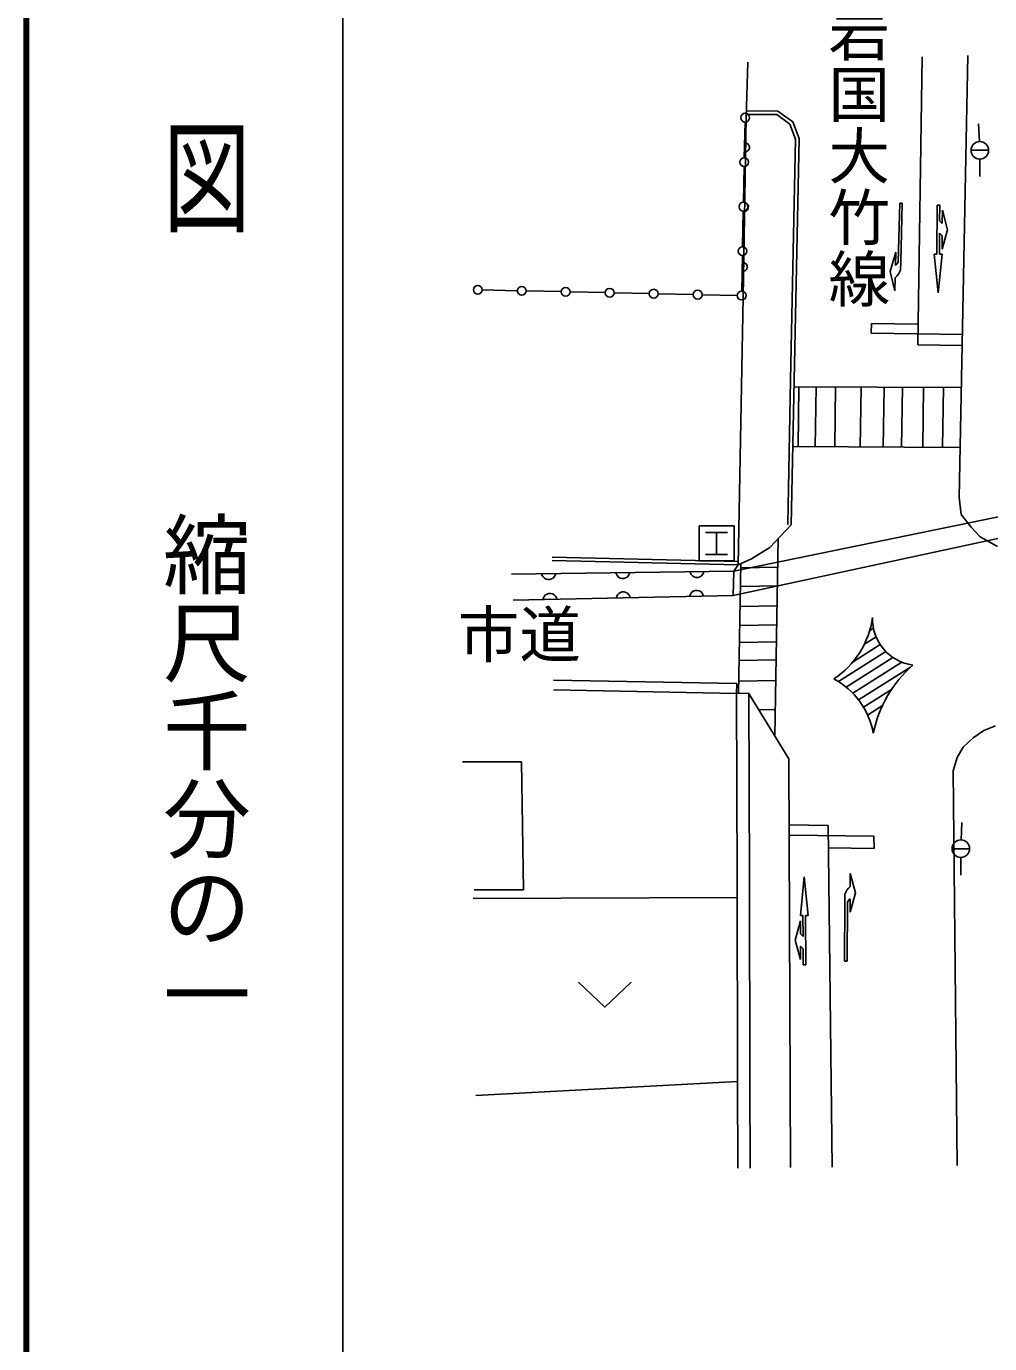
# Model space of a CAD drawing. Units: millimetres, scale not verified. Extents: x 40000 to 680000, y 20000 to 380000.
# Drawn here: x 40000 to 94796, y 243634 to 318526 of the extents above; entities that cross this region are included whole.
import ezdxf
from ezdxf.enums import TextEntityAlignment as Align

# ---------------------------------------------------------------- set-up
doc = ezdxf.new("R2010")
doc.units = ezdxf.units.MM
doc.header["$LTSCALE"] = 1000
for name, color, linetype, lineweight in [('M-BGD', 7, 'Continuous', 25), ('M-STR-STRC', 7, 'Continuous', 25), ('M-TTL', 2, 'Continuous', 140), ('M-TTL-BAND', 7, 'Continuous', 25)]:
    doc.layers.add(name, color=color, linetype=linetype, lineweight=lineweight)
doc.layers.add('M-BGD-HTXT', color=7, linetype='Continuous')
doc.styles.add('@ＭＳ ゴシック', font='')
doc.styles.add('ＭＳ ゴシック', font='')
doc.styles.get('@ＭＳ ゴシック').set_extended_font_data('@MS Gothic')
doc.styles.get('ＭＳ ゴシック').set_extended_font_data('MS Gothic')

msp = doc.modelspace()

# ---------------------------------------------------------------- linework, layer by layer
at = {"layer": 'M-BGD'}
for p, q in [((93057, 291735), (93561, 316873)), ((80953, 313344), (81034, 316486)), ((90711, 300418), (90952, 316792)), ((80766, 303150), (80953, 313344)), ((80766, 303150), (80953, 313344)), ((80841, 311054), (80880, 313083)), ((80841, 311054), (80880, 313083)), ((80958, 313521), (82690, 313505)), ((80963, 313721), (82754, 313705)), ((80963, 313721), (82754, 313705)), ((82690, 313505), (83437, 312973)), ((82754, 313705), (83603, 313100)), ((82754, 313705), (83603, 313100)), ((83603, 313100), (83957, 312145)), ((83603, 313100), (83957, 312145)), ((83437, 312973), (83756, 312111)), ((94209, 311979), (94153, 312978)), ((80927, 311895), (80984, 311874)), ((80927, 311895), (80984, 311874)), ((80984, 311874), (81032, 311843)), ((80984, 311874), (81032, 311843)), ((81032, 311843), (81086, 311795)), ((81032, 311843), (81086, 311795)), ((81086, 311795), (81115, 311739)), ((81086, 311795), (81115, 311739)), ((81130, 311603), (81112, 311544)), ((81130, 311603), (81112, 311544)), ((81115, 311739), (81132, 311680)), ((81115, 311739), (81132, 311680)), ((81132, 311680), (81130, 311603)), ((81132, 311680), (81130, 311603)), ((83756, 312111), (83474, 298423)), ((83957, 312145), (83674, 298419)), ((83957, 312145), (83674, 298419)), ((80975, 311413), (80918, 311395)), ((80975, 311413), (80918, 311395)), ((81025, 311442), (80975, 311413)), ((81025, 311442), (80975, 311413)), ((81081, 311490), (81025, 311442)), ((81081, 311490), (81025, 311442)), ((81112, 311544), (81081, 311490)), ((81112, 311544), (81081, 311490)), ((93739, 311480), (94734, 311480)), ((94237, 310980), (94237, 309980)), ((80792, 308525), (80831, 310554)), ((80792, 308525), (80831, 310554)), ((80743, 305996), (80782, 308025)), ((80743, 305996), (80782, 308025)), ((80913, 308015), (80855, 307997)), ((80913, 308015), (80855, 307997)), ((80864, 308497), (80921, 308476)), ((80864, 308497), (80921, 308476)), ((80962, 308044), (80913, 308015)), ((80962, 308044), (80913, 308015)), ((80921, 308476), (80970, 308445)), ((80921, 308476), (80970, 308445)), ((81018, 308092), (80962, 308044)), ((81018, 308092), (80962, 308044)), ((80970, 308445), (81024, 308397)), ((80970, 308445), (81024, 308397)), ((81049, 308146), (81018, 308092)), ((81049, 308146), (81018, 308092)), ((81024, 308397), (81053, 308341)), ((81024, 308397), (81053, 308341)), ((81068, 308205), (81049, 308146)), ((81068, 308205), (81049, 308146)), ((81053, 308341), (81069, 308282)), ((81053, 308341), (81069, 308282)), ((81069, 308282), (81068, 308205)), ((81069, 308282), (81068, 308205)), ((80694, 303467), (80733, 305496)), ((80694, 303467), (80733, 305496)), ((80802, 305099), (80859, 305078)), ((80802, 305099), (80859, 305078)), ((80859, 305078), (80907, 305047)), ((80859, 305078), (80907, 305047)), ((80907, 305047), (80961, 304999)), ((80907, 305047), (80961, 304999)), ((80961, 304999), (80990, 304943)), ((80961, 304999), (80990, 304943)), ((80990, 304943), (81007, 304884)), ((80990, 304943), (81007, 304884)), ((81007, 304884), (81005, 304807)), ((81007, 304884), (81005, 304807)), ((80851, 304617), (80793, 304599)), ((80850, 304617), (80793, 304599)), ((80900, 304646), (80850, 304617)), ((80900, 304646), (80851, 304617)), ((80956, 304694), (80900, 304646)), ((80956, 304694), (80900, 304646)), ((80987, 304748), (80956, 304694)), ((80987, 304748), (80956, 304694)), ((81005, 304807), (80987, 304748)), ((81005, 304807), (80987, 304748)), ((65926, 303540), (67928, 303497)), ((68428, 303486), (70430, 303442)), ((70930, 303431), (72933, 303387)), ((73432, 303376), (75435, 303332)), ((75935, 303321), (77937, 303277)), ((78437, 303266), (80439, 303222)), ((80484, 287909), (80766, 303150)), ((80484, 287909), (80766, 303150)), ((88066, 301624), (88061, 301075)), ((88061, 301075), (93243, 301003)), ((88066, 301624), (90728, 301587)), ((90711, 300418), (93230, 300383)), ((83474, 298423), (83313, 290196)), ((83674, 298419), (83513, 290192)), ((83674, 298419), (83513, 290192)), ((83666, 298033), (93182, 297986)), ((83898, 294631), (83947, 298032)), ((84869, 294626), (84918, 298027)), ((85987, 294620), (86036, 298022)), ((87439, 294613), (87488, 298014)), ((88739, 294607), (88788, 298008)), ((89782, 294602), (89831, 298003)), ((90992, 294596), (91042, 297997)), ((92115, 294590), (92164, 297991)), ((83600, 294632), (93114, 294585)), ((93177, 290778), (93057, 291735)), ((98433, 291290), (80253, 287560)), ((93735, 290061), (93177, 290778)), ((78264, 288132), (78264, 290132)), ((78264, 290132), (80264, 290132)), ((80208, 286170), (98397, 290078)), ((80264, 290132), (80264, 288132)), ((83513, 290192), (82291, 288898)), ((83513, 290192), (82291, 288898)), ((94253, 289503), (93735, 290061)), ((78639, 289757), (79889, 289757)), ((79264, 288507), (79264, 289757)), ((82573, 278174), (82767, 289402)), ((95250, 288945), (94253, 289503)), ((69914, 288350), (80488, 288109)), ((69914, 288350), (80488, 288109)), ((78639, 288507), (79889, 288507)), ((82291, 288898), (81247, 288256)), ((82291, 288898), (81247, 288256)), ((69910, 288150), (80484, 287909)), ((69910, 288150), (80484, 287909)), ((80264, 288132), (78264, 288132)), ((80253, 287560), (80484, 287909)), ((80484, 287909), (81247, 288256)), ((80511, 280604), (80639, 287979)), ((82739, 287776), (80635, 287741)), ((67605, 287380), (80253, 287560)), ((69345, 287313), (69313, 287405)), ((69394, 287236), (69345, 287313)), ((69473, 287149), (69394, 287236)), ((69562, 287102), (69473, 287149)), ((69656, 287076), (69562, 287102)), ((69780, 287077), (69656, 287076)), ((69874, 287107), (69780, 287077)), ((69961, 287156), (69874, 287107)), ((70036, 287245), (69961, 287156)), ((70083, 287324), (70036, 287245)), ((70113, 287416), (70083, 287324)), ((73561, 287373), (73529, 287465)), ((73610, 287296), (73561, 287373)), ((73689, 287209), (73610, 287296)), ((73778, 287162), (73689, 287209)), ((73872, 287135), (73778, 287162)), ((73996, 287137), (73872, 287135)), ((74090, 287167), (73996, 287137)), ((74177, 287216), (74090, 287167)), ((74252, 287305), (74177, 287216)), ((74298, 287384), (74252, 287305)), ((74329, 287476), (74298, 287384)), ((77776, 287433), (77745, 287524)), ((77825, 287356), (77776, 287433)), ((77905, 287269), (77825, 287356)), ((77993, 287222), (77905, 287269)), ((78088, 287195), (77993, 287222)), ((78212, 287197), (78088, 287195)), ((78305, 287226), (78212, 287197)), ((78393, 287276), (78305, 287226)), ((78467, 287365), (78393, 287276)), ((78514, 287443), (78467, 287365)), ((78545, 287536), (78514, 287443)), ((80208, 286170), (80253, 287560)), ((80208, 286170), (67695, 285901)), ((69411, 286029), (69457, 286108)), ((69457, 286108), (69531, 286198)), ((69531, 286198), (69618, 286248)), ((69618, 286248), (69711, 286278)), ((69711, 286278), (69835, 286281)), ((69835, 286281), (69930, 286255)), ((69930, 286255), (70019, 286209)), ((70019, 286209), (70099, 286122)), ((70099, 286122), (70149, 286045)), ((73552, 286027), (73582, 286119)), ((73582, 286119), (73628, 286198)), ((73628, 286198), (73702, 286288)), ((73702, 286288), (73789, 286338)), ((73789, 286338), (73882, 286368)), ((73882, 286368), (74006, 286370)), ((74006, 286370), (74101, 286344)), ((74101, 286344), (74190, 286298)), ((74190, 286298), (74270, 286212)), ((74270, 286212), (74320, 286135)), ((74320, 286135), (74352, 286044)), ((77723, 286116), (77753, 286209)), ((77753, 286209), (77799, 286288)), ((77799, 286288), (77873, 286378)), ((77873, 286378), (77960, 286427)), ((77960, 286427), (78053, 286457)), ((78053, 286457), (78177, 286460)), ((78177, 286460), (78272, 286434)), ((78272, 286434), (78361, 286388)), ((78361, 286388), (78441, 286302)), ((78441, 286302), (78490, 286225)), ((78490, 286225), (78522, 286133)), ((80616, 286689), (82792, 286725)), ((69381, 285937), (69411, 286029)), ((70149, 286045), (70181, 285954)), ((80597, 285539), (82701, 285574)), ((80578, 284466), (82682, 284501)), ((80561, 283497), (82665, 283532)), ((80544, 282478), (82648, 282513)), ((80412, 281163), (69990, 281357)), ((80412, 281163), (69990, 281357)), ((80412, 281163), (80402, 280603)), ((80523, 281299), (82627, 281334)), ((80402, 280603), (69980, 280797)), ((80402, 280603), (69980, 280797)), ((80402, 280603), (81102, 280606)), ((80442, 270024), (80402, 280603)), ((80442, 270024), (80402, 280603)), ((80442, 270024), (80402, 280603)), ((80442, 270024), (80402, 280603)), ((81142, 270026), (81102, 280606)), ((81142, 270026), (81102, 280606)), ((81111, 280556), (83365, 276883)), ((81111, 280556), (83365, 276883)), ((81658, 279665), (82599, 279680)), ((94473, 278487), (95129, 278751)), ((93288, 277551), (93849, 278081)), ((93849, 278081), (94473, 278487)), ((92945, 276958), (93288, 277551)), ((68170, 276705), (64810, 276705)), ((68281, 269433), (68170, 276705)), ((83365, 276883), (83462, 253643)), ((83365, 276883), (83462, 253643)), ((92726, 276209), (92945, 276958)), ((92957, 253759), (92726, 276209)), ((85617, 273093), (83381, 273125)), ((85842, 253672), (85617, 273093)), ((93175, 272271), (93212, 273271)), ((83383, 272550), (88215, 272480)), ((88215, 272480), (88219, 271789)), ((85632, 271826), (88219, 271789)), ((92659, 271772), (93654, 271772)), ((93157, 271272), (93157, 270272)), ((80452, 258539), (80442, 270024)), ((80452, 258539), (80442, 270024)), ((81153, 258540), (81142, 270026)), ((65416, 268937), (80443, 268992)), ((65471, 269433), (68281, 269433)), ((80452, 258539), (65562, 257746)), ((80478, 253606), (80452, 258539)), ((80478, 253606), (80452, 258539)), ((81178, 253615), (81153, 258540))]:
    msp.add_line(p, q, dxfattribs=at)
msp.add_lwpolyline([(71402, 264187), (72902, 262769), (74402, 264187)], dxfattribs=at)
for centre, radius in [((80885, 313333), 249), ((80885, 313333), 249), ((94237, 311480), 498), ((80836, 310804), 249), ((80836, 310804), 249), ((80787, 308275), 249), ((80787, 308275), 249), ((80738, 305746), 249), ((80738, 305746), 249), ((65676, 303546), 249), ((68178, 303491), 249), ((70680, 303436), 249), ((73182, 303381), 249), ((75685, 303326), 249), ((78187, 303272), 249), ((80689, 303217), 249), ((80689, 303217), 249), ((93157, 271772), 498)]:
    msp.add_circle(centre, radius, dxfattribs=at)
at = {"layer": 'M-STR-STRC'}
for p, q in [((89677, 308475), (89591, 305126)), ((89827, 308471), (89677, 308475)), ((89827, 308471), (89677, 308475)), ((89741, 305122), (89827, 308471)), ((91805, 308368), (91794, 305568)), ((91955, 308368), (91805, 308368)), ((91952, 307468), (91955, 308368)), ((92104, 308067), (92101, 307317)), ((92400, 306966), (92104, 308067)), ((92101, 307317), (91952, 307468)), ((91944, 305568), (91949, 306768)), ((91949, 306768), (92098, 306617)), ((92095, 305867), (92400, 306966)), ((92098, 306617), (92095, 305867)), ((89127, 304588), (89455, 305680)), ((89455, 305680), (89436, 304930)), ((91794, 305568), (91644, 305569)), ((91644, 305569), (91860, 303368)), ((91860, 303368), (92094, 305567)), ((92094, 305567), (91944, 305568)), ((89741, 305122), (89729, 304673)), ((89399, 303481), (89127, 304588)), ((89399, 303481), (89418, 304230)), ((87974, 284180), (88183, 284312)), ((87023, 282397), (88572, 283375)), ((87671, 283397), (88336, 283817)), ((86191, 281280), (88889, 282984)), ((86630, 280965), (89293, 282647)), ((87011, 280615), (89802, 282378)), ((87341, 280232), (90285, 282091)), ((87623, 279818), (89220, 280827)), ((87855, 279374), (88703, 279909)), ((86861, 270371), (86858, 269621)), ((86861, 270371), (87157, 269269)), ((84241, 270176), (84027, 267975)), ((84477, 267977), (84241, 270176)), ((86555, 268722), (86556, 269172)), ((87157, 269269), (86853, 268171)), ((86853, 268171), (86855, 268921)), ((86555, 268722), (86542, 265372)), ((86692, 265371), (86705, 268721)), ((84029, 267675), (83735, 266573)), ((84027, 267975), (84177, 267976)), ((84033, 266925), (84029, 267675)), ((84177, 267976), (84184, 266776)), ((84327, 267976), (84477, 267977)), ((84342, 265176), (84327, 267976)), ((84184, 266776), (84033, 266925)), ((83735, 266573), (84041, 265475)), ((84041, 265475), (84037, 266225)), ((84037, 266225), (84187, 266076)), ((84187, 266076), (84192, 265176)), ((84192, 265176), (84342, 265176)), ((86542, 265372), (86692, 265371)), ((86542, 265372), (86692, 265371))]:
    msp.add_line(p, q, dxfattribs=at)
for centre, radius, start, end in [((89134, 305329), 500, 307.18445, 336.13953), ((88786, 305006), 1000, 309.15283, 340.53088), ((83209, 285576), 4965, 303.32959, 352.44006), ((90780, 284841), 2650, 178.22632, 262.18787), ((95243, 276832), 7228, 131.85767, 167.90625), ((83860, 277565), 4386, 10.26196, 61.72141), ((87506, 268859), 1000, 130.4032, 161.78125), ((87166, 268529), 500, 128.43494, 157.38989)]:
    msp.add_arc(centre, radius, start, end, dxfattribs=at)
at = {"layer": 'M-TTL'}
msp.add_line((40000, 380000), (40000, 20000), dxfattribs=at)
at = {"layer": 'M-TTL-BAND'}
msp.add_line((58000, 370000), (58000, 20000), dxfattribs=at)

# ---------------------------------------------------------------- texts
at = {"layer": 'M-BGD-HTXT', "style": '@ＭＳ ゴシック'}
msp.add_text('主要地方道岩国大竹線', height=2566, rotation=270, dxfattribs=at).set_placement((85281, 337446), align=Align.BOTTOM_LEFT)
at = {"layer": 'M-BGD-HTXT', "style": 'ＭＳ ゴシック'}
msp.add_text('市道', height=2566, dxfattribs=at).set_placement((64548, 281898), align=Align.BOTTOM_LEFT)
at = {"layer": 'M-TTL-BAND', "style": '@ＭＳ ゴシック', "width": 1.4}
msp.add_text('平  面  図', height=3666, rotation=270, dxfattribs=at).set_placement((47277, 341475), align=Align.BOTTOM_LEFT)
at = {"layer": 'M-TTL-BAND', "style": '@ＭＳ ゴシック'}
msp.add_text('縮尺千分の一', height=3666, rotation=270, dxfattribs=at).set_placement((47277, 291030), align=Align.BOTTOM_LEFT)

doc.saveas('drawing.dxf')
